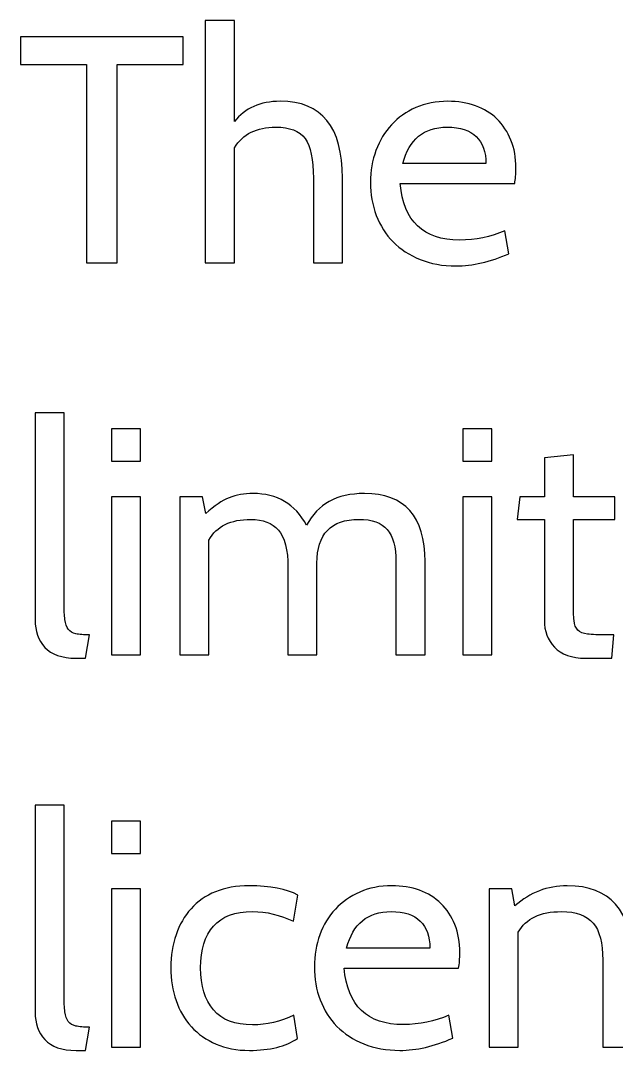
# Model space of a CAD drawing. Header units: centimetres. Extents: x -24 to 24.1, y -20.7 to 0.5.
# Drawn here: x 6.308 to 7.872, y -10.819 to -8.118 of the extents above; entities that cross this region are included whole.
import ezdxf

# ---------------------------------------------------------------- set-up
doc = ezdxf.new("R2010")
doc.units = ezdxf.units.CM
doc.header["$MEASUREMENT"] = 0
doc.layers.add('Layer 1', color=7, linetype='Continuous')

msp = doc.modelspace()

# ---------------------------------------------------------------- linework, layer by layer
at = {"layer": 'Layer 1', "color": 250}
for points, knots in [([(7.15286, -8.75331), (7.15286, -8.75331), (7.07666, -8.75331), (7.07666, -8.75331), (7.07666, -8.75331), (7.07666, -8.75331), (7.07666, -8.53148), (7.07666, -8.53148), (7.07666, -8.53148), (7.07666, -8.48238), (7.06932, -8.4478), (7.05465, -8.42777), (7.05465, -8.42777), (7.03997, -8.40773), (7.01429, -8.39771), (6.9776, -8.39771), (6.9776, -8.39771), (6.92793, -8.39771), (6.89181, -8.41577), (6.86923, -8.4519), (6.86923, -8.4519), (6.86923, -8.4519), (6.86923, -8.75331), (6.86923, -8.75331), (6.86923, -8.75331), (6.86923, -8.75331), (6.79218, -8.75331), (6.79218, -8.75331), (6.79218, -8.75331), (6.79218, -8.75331), (6.79218, -8.11831), (6.79218, -8.11831), (6.79218, -8.11831), (6.79218, -8.11831), (6.86923, -8.11831), (6.86923, -8.11831), (6.86923, -8.11831), (6.86923, -8.11831), (6.86923, -8.38332), (6.86923, -8.38332), (6.86923, -8.38332), (6.89689, -8.34776), (6.93696, -8.32997), (6.98945, -8.32997), (6.98945, -8.32997), (7.09839, -8.32997), (7.15286, -8.39714), (7.15286, -8.53148), (7.15286, -8.53148), (7.15286, -8.53148), (7.15286, -8.75331), (7.15286, -8.75331)], [0, 0, 0, 0, 0.07142857, 0.07142857, 0.07142857, 0.07142857, 0.14285714, 0.14285714, 0.14285714, 0.14285714, 0.21428571, 0.21428571, 0.21428571, 0.21428571, 0.28571429, 0.28571429, 0.28571429, 0.28571429, 0.35714286, 0.35714286, 0.35714286, 0.35714286, 0.42857143, 0.42857143, 0.42857143, 0.42857143, 0.5, 0.5, 0.5, 0.5, 0.57142857, 0.57142857, 0.57142857, 0.57142857, 0.64285714, 0.64285714, 0.64285714, 0.64285714, 0.71428571, 0.71428571, 0.71428571, 0.71428571, 0.78571429, 0.78571429, 0.78571429, 0.78571429, 0.85714286, 0.85714286, 0.85714286, 0.85714286, 1, 1, 1, 1]), ([(6.7346, -8.23345), (6.7346, -8.23345), (6.56188, -8.23345), (6.56188, -8.23345), (6.56188, -8.23345), (6.56188, -8.23345), (6.56188, -8.75331), (6.56188, -8.75331), (6.56188, -8.75331), (6.56188, -8.75331), (6.4806, -8.75331), (6.4806, -8.75331), (6.4806, -8.75331), (6.4806, -8.75331), (6.4806, -8.23345), (6.4806, -8.23345), (6.4806, -8.23345), (6.4806, -8.23345), (6.30788, -8.23345), (6.30788, -8.23345), (6.30788, -8.23345), (6.30788, -8.23345), (6.30788, -8.16064), (6.30788, -8.16064), (6.30788, -8.16064), (6.30788, -8.16064), (6.7346, -8.16064), (6.7346, -8.16064), (6.7346, -8.16064), (6.7346, -8.16064), (6.7346, -8.23345), (6.7346, -8.23345)], [0, 0, 0, 0, 0.11111111, 0.11111111, 0.11111111, 0.11111111, 0.22222222, 0.22222222, 0.22222222, 0.22222222, 0.33333333, 0.33333333, 0.33333333, 0.33333333, 0.44444444, 0.44444444, 0.44444444, 0.44444444, 0.55555556, 0.55555556, 0.55555556, 0.55555556, 0.66666667, 0.66666667, 0.66666667, 0.66666667, 0.77777778, 0.77777778, 0.77777778, 0.77777778, 1, 1, 1, 1]), ([(7.60499, -8.54588), (7.60499, -8.54588), (7.30442, -8.54588), (7.30442, -8.54588), (7.30442, -8.54588), (7.31345, -8.64465), (7.36538, -8.69404), (7.46021, -8.69404), (7.46021, -8.69404), (7.50254, -8.69404), (7.54233, -8.68586), (7.57959, -8.66949), (7.57959, -8.66949), (7.57959, -8.66949), (7.58975, -8.7296), (7.58975, -8.7296), (7.58975, -8.7296), (7.54064, -8.75105), (7.49436, -8.76178), (7.45089, -8.76178), (7.45089, -8.76178), (7.4159, -8.76178), (7.38443, -8.75613), (7.35649, -8.74484), (7.35649, -8.74484), (7.32855, -8.73355), (7.30498, -8.71817), (7.28579, -8.6987), (7.28579, -8.6987), (7.2666, -8.67923), (7.25193, -8.65608), (7.24177, -8.62927), (7.24177, -8.62927), (7.23161, -8.60246), (7.22653, -8.57353), (7.22653, -8.54249), (7.22653, -8.54249), (7.22653, -8.51257), (7.23132, -8.48463), (7.24092, -8.45867), (7.24092, -8.45867), (7.25052, -8.4327), (7.26406, -8.41027), (7.28156, -8.39136), (7.28156, -8.39136), (7.29906, -8.37245), (7.32037, -8.35749), (7.34548, -8.34649), (7.34548, -8.34649), (7.3706, -8.33548), (7.39868, -8.32997), (7.42973, -8.32997), (7.42973, -8.32997), (7.45626, -8.32997), (7.48053, -8.33393), (7.50254, -8.34183), (7.50254, -8.34183), (7.52455, -8.34973), (7.54332, -8.3613), (7.55884, -8.37654), (7.55884, -8.37654), (7.57437, -8.39178), (7.5865, -8.41027), (7.59525, -8.432), (7.59525, -8.432), (7.604, -8.45373), (7.60837, -8.47814), (7.60837, -8.50524), (7.60837, -8.50524), (7.60837, -8.52104), (7.60725, -8.53459), (7.60499, -8.54588)], [0, 0, 0, 0, 0.05263158, 0.05263158, 0.05263158, 0.05263158, 0.10526316, 0.10526316, 0.10526316, 0.10526316, 0.15789474, 0.15789474, 0.15789474, 0.15789474, 0.21052632, 0.21052632, 0.21052632, 0.21052632, 0.26315789, 0.26315789, 0.26315789, 0.26315789, 0.31578947, 0.31578947, 0.31578947, 0.31578947, 0.36842105, 0.36842105, 0.36842105, 0.36842105, 0.42105263, 0.42105263, 0.42105263, 0.42105263, 0.47368421, 0.47368421, 0.47368421, 0.47368421, 0.52631579, 0.52631579, 0.52631579, 0.52631579, 0.57894737, 0.57894737, 0.57894737, 0.57894737, 0.63157895, 0.63157895, 0.63157895, 0.63157895, 0.68421053, 0.68421053, 0.68421053, 0.68421053, 0.73684211, 0.73684211, 0.73684211, 0.73684211, 0.78947368, 0.78947368, 0.78947368, 0.78947368, 0.84210526, 0.84210526, 0.84210526, 0.84210526, 0.89473684, 0.89473684, 0.89473684, 0.89473684, 1, 1, 1, 1]), ([(7.42803, -8.39771), (7.36651, -8.39771), (7.32756, -8.4296), (7.31119, -8.49338), (7.31119, -8.49338), (7.31119, -8.49338), (7.52963, -8.49338), (7.52963, -8.49338), (7.52963, -8.49338), (7.52963, -8.4629), (7.52117, -8.43934), (7.50423, -8.42269), (7.50423, -8.42269), (7.4873, -8.40603), (7.4619, -8.39771), (7.42803, -8.39771)], [0, 0, 0, 0, 0.2, 0.2, 0.2, 0.2, 0.4, 0.4, 0.4, 0.4, 0.6, 0.6, 0.6, 0.6, 1, 1, 1, 1]), ([(6.48907, -9.72953), (6.48907, -9.72953), (6.47806, -9.79049), (6.47806, -9.79049), (6.47806, -9.79049), (6.47806, -9.79049), (6.45351, -9.79049), (6.45351, -9.79049), (6.45351, -9.79049), (6.41625, -9.79049), (6.38902, -9.78103), (6.3718, -9.76212), (6.3718, -9.76212), (6.35459, -9.74321), (6.34598, -9.71937), (6.34598, -9.69058), (6.34598, -9.69058), (6.34598, -9.69058), (6.34598, -9.14702), (6.34598, -9.14702), (6.34598, -9.14702), (6.34598, -9.14702), (6.42218, -9.14702), (6.42218, -9.14702), (6.42218, -9.14702), (6.42218, -9.14702), (6.42218, -9.64655), (6.42218, -9.64655), (6.42218, -9.64655), (6.42218, -9.66405), (6.42289, -9.6783), (6.4243, -9.68931), (6.4243, -9.68931), (6.42571, -9.70032), (6.42867, -9.70878), (6.43319, -9.71471), (6.43319, -9.71471), (6.4377, -9.72064), (6.44434, -9.72459), (6.45308, -9.72656), (6.45308, -9.72656), (6.46183, -9.72854), (6.47383, -9.72953), (6.48907, -9.72953)], [0, 0, 0, 0, 0.08333333, 0.08333333, 0.08333333, 0.08333333, 0.16666667, 0.16666667, 0.16666667, 0.16666667, 0.25, 0.25, 0.25, 0.25, 0.33333333, 0.33333333, 0.33333333, 0.33333333, 0.41666667, 0.41666667, 0.41666667, 0.41666667, 0.5, 0.5, 0.5, 0.5, 0.58333333, 0.58333333, 0.58333333, 0.58333333, 0.66666667, 0.66666667, 0.66666667, 0.66666667, 0.75, 0.75, 0.75, 0.75, 0.83333333, 0.83333333, 0.83333333, 0.83333333, 1, 1, 1, 1]), ([(6.62284, -9.27402), (6.62284, -9.27402), (6.54664, -9.27402), (6.54664, -9.27402), (6.54664, -9.27402), (6.54664, -9.27402), (6.54664, -9.18935), (6.54664, -9.18935), (6.54664, -9.18935), (6.54664, -9.18935), (6.62284, -9.18935), (6.62284, -9.18935), (6.62284, -9.18935), (6.62284, -9.18935), (6.62284, -9.27402), (6.62284, -9.27402)], [0, 0, 0, 0, 0.2, 0.2, 0.2, 0.2, 0.4, 0.4, 0.4, 0.4, 0.6, 0.6, 0.6, 0.6, 1, 1, 1, 1]), ([(7.54486, -9.27402), (7.54486, -9.27402), (7.46866, -9.27402), (7.46866, -9.27402), (7.46866, -9.27402), (7.46866, -9.27402), (7.46866, -9.18935), (7.46866, -9.18935), (7.46866, -9.18935), (7.46866, -9.18935), (7.54486, -9.18935), (7.54486, -9.18935), (7.54486, -9.18935), (7.54486, -9.18935), (7.54486, -9.27402), (7.54486, -9.27402)], [0, 0, 0, 0, 0.2, 0.2, 0.2, 0.2, 0.4, 0.4, 0.4, 0.4, 0.6, 0.6, 0.6, 0.6, 1, 1, 1, 1]), ([(7.86574, -9.72953), (7.86574, -9.72953), (7.85981, -9.79049), (7.85981, -9.79049), (7.85981, -9.79049), (7.85981, -9.79049), (7.79123, -9.79049), (7.79123, -9.79049), (7.79123, -9.79049), (7.75455, -9.79049), (7.72731, -9.78089), (7.70953, -9.7617), (7.70953, -9.7617), (7.69175, -9.74251), (7.68286, -9.71908), (7.68286, -9.69143), (7.68286, -9.69143), (7.68286, -9.69143), (7.68286, -9.42642), (7.68286, -9.42642), (7.68286, -9.42642), (7.68286, -9.42642), (7.61174, -9.42642), (7.61174, -9.42642), (7.61174, -9.42642), (7.61174, -9.42642), (7.61851, -9.36715), (7.61851, -9.36715), (7.61851, -9.36715), (7.61851, -9.36715), (7.68286, -9.36715), (7.68286, -9.36715), (7.68286, -9.36715), (7.68286, -9.36715), (7.68286, -9.2647), (7.68286, -9.2647), (7.68286, -9.2647), (7.68286, -9.2647), (7.75906, -9.25708), (7.75906, -9.25708), (7.75906, -9.25708), (7.75906, -9.25708), (7.75906, -9.36715), (7.75906, -9.36715), (7.75906, -9.36715), (7.75906, -9.36715), (7.86828, -9.36715), (7.86828, -9.36715), (7.86828, -9.36715), (7.86828, -9.36715), (7.86828, -9.42642), (7.86828, -9.42642), (7.86828, -9.42642), (7.86828, -9.42642), (7.75906, -9.42642), (7.75906, -9.42642), (7.75906, -9.42642), (7.75906, -9.42642), (7.75906, -9.64486), (7.75906, -9.64486), (7.75906, -9.64486), (7.75906, -9.66462), (7.75963, -9.68014), (7.76075, -9.69143), (7.76075, -9.69143), (7.76188, -9.70272), (7.76513, -9.71118), (7.77049, -9.71683), (7.77049, -9.71683), (7.77585, -9.72247), (7.78446, -9.726), (7.79631, -9.72741), (7.79631, -9.72741), (7.80817, -9.72882), (7.82482, -9.72953), (7.84627, -9.72953), (7.84627, -9.72953), (7.84627, -9.72953), (7.86574, -9.72953), (7.86574, -9.72953)], [0, 0, 0, 0, 0.04761905, 0.04761905, 0.04761905, 0.04761905, 0.0952381, 0.0952381, 0.0952381, 0.0952381, 0.14285714, 0.14285714, 0.14285714, 0.14285714, 0.19047619, 0.19047619, 0.19047619, 0.19047619, 0.23809524, 0.23809524, 0.23809524, 0.23809524, 0.28571429, 0.28571429, 0.28571429, 0.28571429, 0.33333333, 0.33333333, 0.33333333, 0.33333333, 0.38095238, 0.38095238, 0.38095238, 0.38095238, 0.42857143, 0.42857143, 0.42857143, 0.42857143, 0.47619048, 0.47619048, 0.47619048, 0.47619048, 0.52380952, 0.52380952, 0.52380952, 0.52380952, 0.57142857, 0.57142857, 0.57142857, 0.57142857, 0.61904762, 0.61904762, 0.61904762, 0.61904762, 0.66666667, 0.66666667, 0.66666667, 0.66666667, 0.71428571, 0.71428571, 0.71428571, 0.71428571, 0.76190476, 0.76190476, 0.76190476, 0.76190476, 0.80952381, 0.80952381, 0.80952381, 0.80952381, 0.85714286, 0.85714286, 0.85714286, 0.85714286, 0.9047619, 0.9047619, 0.9047619, 0.9047619, 1, 1, 1, 1]), ([(6.62284, -9.78202), (6.62284, -9.78202), (6.54664, -9.78202), (6.54664, -9.78202), (6.54664, -9.78202), (6.54664, -9.78202), (6.54664, -9.36715), (6.54664, -9.36715), (6.54664, -9.36715), (6.54664, -9.36715), (6.62284, -9.36715), (6.62284, -9.36715), (6.62284, -9.36715), (6.62284, -9.36715), (6.62284, -9.78202), (6.62284, -9.78202)], [0, 0, 0, 0, 0.2, 0.2, 0.2, 0.2, 0.4, 0.4, 0.4, 0.4, 0.6, 0.6, 0.6, 0.6, 1, 1, 1, 1]), ([(7.3696, -9.78202), (7.3696, -9.78202), (7.2934, -9.78202), (7.2934, -9.78202), (7.2934, -9.78202), (7.2934, -9.78202), (7.2934, -9.53818), (7.2934, -9.53818), (7.2934, -9.53818), (7.2934, -9.49923), (7.28578, -9.47087), (7.27054, -9.45309), (7.27054, -9.45309), (7.2553, -9.43531), (7.23046, -9.42642), (7.19603, -9.42642), (7.19603, -9.42642), (7.12265, -9.42642), (7.08596, -9.4648), (7.08596, -9.54157), (7.08596, -9.54157), (7.08596, -9.54157), (7.08596, -9.78202), (7.08596, -9.78202), (7.08596, -9.78202), (7.08596, -9.78202), (7.00976, -9.78202), (7.00976, -9.78202), (7.00976, -9.78202), (7.00976, -9.78202), (7.00976, -9.55342), (7.00976, -9.55342), (7.00976, -9.55342), (7.00976, -9.50601), (7.00144, -9.47299), (6.98478, -9.45436), (6.98478, -9.45436), (6.96813, -9.43573), (6.944, -9.42642), (6.91239, -9.42642), (6.91239, -9.42642), (6.85934, -9.42642), (6.82265, -9.44448), (6.80233, -9.48061), (6.80233, -9.48061), (6.80233, -9.48061), (6.80233, -9.78202), (6.80233, -9.78202), (6.80233, -9.78202), (6.80233, -9.78202), (6.72613, -9.78202), (6.72613, -9.78202), (6.72613, -9.78202), (6.72613, -9.78202), (6.72613, -9.36715), (6.72613, -9.36715), (6.72613, -9.36715), (6.72613, -9.36715), (6.78539, -9.36715), (6.78539, -9.36715), (6.78539, -9.36715), (6.78539, -9.36715), (6.79386, -9.41118), (6.79386, -9.41118), (6.79386, -9.41118), (6.81644, -9.39086), (6.83704, -9.37703), (6.85567, -9.36969), (6.85567, -9.36969), (6.87429, -9.36235), (6.89518, -9.35868), (6.91832, -9.35868), (6.91832, -9.35868), (6.98154, -9.35868), (7.02839, -9.38634), (7.05887, -9.44166), (7.05887, -9.44166), (7.08765, -9.38634), (7.13817, -9.35868), (7.21042, -9.35868), (7.21042, -9.35868), (7.31654, -9.35868), (7.3696, -9.41823), (7.3696, -9.53733), (7.3696, -9.53733), (7.3696, -9.53733), (7.3696, -9.78202), (7.3696, -9.78202)], [0, 0, 0, 0, 0.04347826, 0.04347826, 0.04347826, 0.04347826, 0.08695652, 0.08695652, 0.08695652, 0.08695652, 0.13043478, 0.13043478, 0.13043478, 0.13043478, 0.17391304, 0.17391304, 0.17391304, 0.17391304, 0.2173913, 0.2173913, 0.2173913, 0.2173913, 0.26086957, 0.26086957, 0.26086957, 0.26086957, 0.30434783, 0.30434783, 0.30434783, 0.30434783, 0.34782609, 0.34782609, 0.34782609, 0.34782609, 0.39130435, 0.39130435, 0.39130435, 0.39130435, 0.43478261, 0.43478261, 0.43478261, 0.43478261, 0.47826087, 0.47826087, 0.47826087, 0.47826087, 0.52173913, 0.52173913, 0.52173913, 0.52173913, 0.56521739, 0.56521739, 0.56521739, 0.56521739, 0.60869565, 0.60869565, 0.60869565, 0.60869565, 0.65217391, 0.65217391, 0.65217391, 0.65217391, 0.69565217, 0.69565217, 0.69565217, 0.69565217, 0.73913043, 0.73913043, 0.73913043, 0.73913043, 0.7826087, 0.7826087, 0.7826087, 0.7826087, 0.82608696, 0.82608696, 0.82608696, 0.82608696, 0.86956522, 0.86956522, 0.86956522, 0.86956522, 0.91304348, 0.91304348, 0.91304348, 0.91304348, 1, 1, 1, 1]), ([(7.54486, -9.78202), (7.54486, -9.78202), (7.46866, -9.78202), (7.46866, -9.78202), (7.46866, -9.78202), (7.46866, -9.78202), (7.46866, -9.36715), (7.46866, -9.36715), (7.46866, -9.36715), (7.46866, -9.36715), (7.54486, -9.36715), (7.54486, -9.36715), (7.54486, -9.36715), (7.54486, -9.36715), (7.54486, -9.78202), (7.54486, -9.78202)], [0, 0, 0, 0, 0.2, 0.2, 0.2, 0.2, 0.4, 0.4, 0.4, 0.4, 0.6, 0.6, 0.6, 0.6, 1, 1, 1, 1]), ([(6.48907, -10.75824), (6.48907, -10.75824), (6.47806, -10.8192), (6.47806, -10.8192), (6.47806, -10.8192), (6.47806, -10.8192), (6.45351, -10.8192), (6.45351, -10.8192), (6.45351, -10.8192), (6.41625, -10.8192), (6.38902, -10.80974), (6.3718, -10.79083), (6.3718, -10.79083), (6.35459, -10.77192), (6.34598, -10.74808), (6.34598, -10.71929), (6.34598, -10.71929), (6.34598, -10.71929), (6.34598, -10.17573), (6.34598, -10.17573), (6.34598, -10.17573), (6.34598, -10.17573), (6.42218, -10.17573), (6.42218, -10.17573), (6.42218, -10.17573), (6.42218, -10.17573), (6.42218, -10.67526), (6.42218, -10.67526), (6.42218, -10.67526), (6.42218, -10.69276), (6.42289, -10.70701), (6.4243, -10.71802), (6.4243, -10.71802), (6.42571, -10.72903), (6.42867, -10.73749), (6.43319, -10.74342), (6.43319, -10.74342), (6.4377, -10.74935), (6.44434, -10.7533), (6.45308, -10.75527), (6.45308, -10.75527), (6.46183, -10.75725), (6.47383, -10.75824), (6.48907, -10.75824)], [0, 0, 0, 0, 0.08333333, 0.08333333, 0.08333333, 0.08333333, 0.16666667, 0.16666667, 0.16666667, 0.16666667, 0.25, 0.25, 0.25, 0.25, 0.33333333, 0.33333333, 0.33333333, 0.33333333, 0.41666667, 0.41666667, 0.41666667, 0.41666667, 0.5, 0.5, 0.5, 0.5, 0.58333333, 0.58333333, 0.58333333, 0.58333333, 0.66666667, 0.66666667, 0.66666667, 0.66666667, 0.75, 0.75, 0.75, 0.75, 0.83333333, 0.83333333, 0.83333333, 0.83333333, 1, 1, 1, 1]), ([(6.62284, -10.30273), (6.62284, -10.30273), (6.54664, -10.30273), (6.54664, -10.30273), (6.54664, -10.30273), (6.54664, -10.30273), (6.54664, -10.21806), (6.54664, -10.21806), (6.54664, -10.21806), (6.54664, -10.21806), (6.62284, -10.21806), (6.62284, -10.21806), (6.62284, -10.21806), (6.62284, -10.21806), (6.62284, -10.30273), (6.62284, -10.30273)], [0, 0, 0, 0, 0.2, 0.2, 0.2, 0.2, 0.4, 0.4, 0.4, 0.4, 0.6, 0.6, 0.6, 0.6, 1, 1, 1, 1]), ([(6.62284, -10.81073), (6.62284, -10.81073), (6.54664, -10.81073), (6.54664, -10.81073), (6.54664, -10.81073), (6.54664, -10.81073), (6.54664, -10.39586), (6.54664, -10.39586), (6.54664, -10.39586), (6.54664, -10.39586), (6.62284, -10.39586), (6.62284, -10.39586), (6.62284, -10.39586), (6.62284, -10.39586), (6.62284, -10.81073), (6.62284, -10.81073)], [0, 0, 0, 0, 0.2, 0.2, 0.2, 0.2, 0.4, 0.4, 0.4, 0.4, 0.6, 0.6, 0.6, 0.6, 1, 1, 1, 1]), ([(6.90901, -10.8192), (6.87571, -10.8192), (6.84635, -10.81369), (6.82095, -10.80269), (6.82095, -10.80269), (6.79555, -10.79168), (6.77396, -10.77644), (6.75618, -10.75697), (6.75618, -10.75697), (6.7384, -10.73749), (6.725, -10.71463), (6.71597, -10.68839), (6.71597, -10.68839), (6.70694, -10.66214), (6.70242, -10.63349), (6.70242, -10.60245), (6.70242, -10.60245), (6.70242, -10.57084), (6.70694, -10.54191), (6.71597, -10.51567), (6.71597, -10.51567), (6.725, -10.48942), (6.73812, -10.4667), (6.75534, -10.44751), (6.75534, -10.44751), (6.77255, -10.42832), (6.794, -10.4135), (6.81968, -10.40306), (6.81968, -10.40306), (6.84537, -10.39262), (6.87486, -10.38739), (6.90816, -10.38739), (6.90816, -10.38739), (6.96348, -10.38739), (7.00609, -10.39558), (7.03601, -10.41195), (7.03601, -10.41195), (7.03601, -10.41195), (7.02415, -10.48053), (7.02415, -10.48053), (7.02415, -10.48053), (6.98916, -10.4636), (6.95332, -10.45513), (6.91663, -10.45513), (6.91663, -10.45513), (6.87091, -10.45513), (6.83676, -10.46783), (6.81418, -10.49323), (6.81418, -10.49323), (6.7916, -10.51863), (6.78031, -10.55504), (6.78031, -10.60245), (6.78031, -10.60245), (6.78031, -10.64986), (6.7916, -10.68669), (6.81418, -10.71294), (6.81418, -10.71294), (6.83676, -10.73919), (6.87091, -10.75231), (6.91663, -10.75231), (6.91663, -10.75231), (6.95388, -10.75231), (6.99001, -10.74384), (7.025, -10.72691), (7.025, -10.72691), (7.025, -10.72691), (7.03516, -10.78787), (7.03516, -10.78787), (7.03516, -10.78787), (7.00412, -10.80875), (6.96207, -10.8192), (6.90901, -10.8192)], [0, 0, 0, 0, 0.05263158, 0.05263158, 0.05263158, 0.05263158, 0.10526316, 0.10526316, 0.10526316, 0.10526316, 0.15789474, 0.15789474, 0.15789474, 0.15789474, 0.21052632, 0.21052632, 0.21052632, 0.21052632, 0.26315789, 0.26315789, 0.26315789, 0.26315789, 0.31578947, 0.31578947, 0.31578947, 0.31578947, 0.36842105, 0.36842105, 0.36842105, 0.36842105, 0.42105263, 0.42105263, 0.42105263, 0.42105263, 0.47368421, 0.47368421, 0.47368421, 0.47368421, 0.52631579, 0.52631579, 0.52631579, 0.52631579, 0.57894737, 0.57894737, 0.57894737, 0.57894737, 0.63157895, 0.63157895, 0.63157895, 0.63157895, 0.68421053, 0.68421053, 0.68421053, 0.68421053, 0.73684211, 0.73684211, 0.73684211, 0.73684211, 0.78947368, 0.78947368, 0.78947368, 0.78947368, 0.84210526, 0.84210526, 0.84210526, 0.84210526, 0.89473684, 0.89473684, 0.89473684, 0.89473684, 1, 1, 1, 1]), ([(7.45765, -10.6033), (7.45765, -10.6033), (7.15708, -10.6033), (7.15708, -10.6033), (7.15708, -10.6033), (7.16611, -10.70207), (7.21804, -10.75146), (7.31287, -10.75146), (7.31287, -10.75146), (7.3552, -10.75146), (7.39499, -10.74328), (7.43225, -10.72691), (7.43225, -10.72691), (7.43225, -10.72691), (7.44241, -10.78702), (7.44241, -10.78702), (7.44241, -10.78702), (7.3933, -10.80847), (7.34702, -10.8192), (7.30355, -10.8192), (7.30355, -10.8192), (7.26856, -10.8192), (7.23709, -10.81355), (7.20915, -10.80226), (7.20915, -10.80226), (7.18121, -10.79097), (7.15764, -10.77559), (7.13845, -10.75612), (7.13845, -10.75612), (7.11926, -10.73665), (7.10459, -10.7135), (7.09443, -10.68669), (7.09443, -10.68669), (7.08427, -10.65988), (7.07919, -10.63095), (7.07919, -10.59991), (7.07919, -10.59991), (7.07919, -10.56999), (7.08398, -10.54205), (7.09358, -10.51609), (7.09358, -10.51609), (7.10318, -10.49012), (7.11672, -10.46769), (7.13422, -10.44878), (7.13422, -10.44878), (7.15172, -10.42987), (7.17303, -10.41491), (7.19814, -10.40391), (7.19814, -10.40391), (7.22326, -10.3929), (7.25134, -10.38739), (7.28239, -10.38739), (7.28239, -10.38739), (7.30892, -10.38739), (7.33319, -10.39135), (7.3552, -10.39925), (7.3552, -10.39925), (7.37721, -10.40715), (7.39598, -10.41872), (7.4115, -10.43396), (7.4115, -10.43396), (7.42703, -10.4492), (7.43916, -10.46769), (7.44791, -10.48942), (7.44791, -10.48942), (7.45666, -10.51115), (7.46103, -10.53556), (7.46103, -10.56266), (7.46103, -10.56266), (7.46103, -10.57846), (7.45991, -10.59201), (7.45765, -10.6033)], [0, 0, 0, 0, 0.05263158, 0.05263158, 0.05263158, 0.05263158, 0.10526316, 0.10526316, 0.10526316, 0.10526316, 0.15789474, 0.15789474, 0.15789474, 0.15789474, 0.21052632, 0.21052632, 0.21052632, 0.21052632, 0.26315789, 0.26315789, 0.26315789, 0.26315789, 0.31578947, 0.31578947, 0.31578947, 0.31578947, 0.36842105, 0.36842105, 0.36842105, 0.36842105, 0.42105263, 0.42105263, 0.42105263, 0.42105263, 0.47368421, 0.47368421, 0.47368421, 0.47368421, 0.52631579, 0.52631579, 0.52631579, 0.52631579, 0.57894737, 0.57894737, 0.57894737, 0.57894737, 0.63157895, 0.63157895, 0.63157895, 0.63157895, 0.68421053, 0.68421053, 0.68421053, 0.68421053, 0.73684211, 0.73684211, 0.73684211, 0.73684211, 0.78947368, 0.78947368, 0.78947368, 0.78947368, 0.84210526, 0.84210526, 0.84210526, 0.84210526, 0.89473684, 0.89473684, 0.89473684, 0.89473684, 1, 1, 1, 1]), ([(7.91232, -10.81073), (7.91232, -10.81073), (7.83611, -10.81073), (7.83611, -10.81073), (7.83611, -10.81073), (7.83611, -10.81073), (7.83611, -10.58213), (7.83611, -10.58213), (7.83611, -10.58213), (7.83611, -10.53754), (7.82779, -10.50522), (7.81114, -10.48519), (7.81114, -10.48519), (7.79449, -10.46515), (7.76669, -10.45513), (7.72774, -10.45513), (7.72774, -10.45513), (7.67243, -10.45513), (7.63461, -10.47319), (7.61429, -10.50932), (7.61429, -10.50932), (7.61429, -10.50932), (7.61429, -10.81073), (7.61429, -10.81073), (7.61429, -10.81073), (7.61429, -10.81073), (7.53809, -10.81073), (7.53809, -10.81073), (7.53809, -10.81073), (7.53809, -10.81073), (7.53809, -10.39586), (7.53809, -10.39586), (7.53809, -10.39586), (7.53809, -10.39586), (7.59735, -10.39586), (7.59735, -10.39586), (7.59735, -10.39586), (7.59735, -10.39586), (7.60582, -10.43989), (7.60582, -10.43989), (7.60582, -10.43989), (7.64533, -10.40489), (7.69105, -10.38739), (7.74298, -10.38739), (7.74298, -10.38739), (7.85587, -10.38739), (7.91232, -10.45231), (7.91232, -10.58213), (7.91232, -10.58213), (7.91232, -10.58213), (7.91232, -10.81073), (7.91232, -10.81073)], [0, 0, 0, 0, 0.07142857, 0.07142857, 0.07142857, 0.07142857, 0.14285714, 0.14285714, 0.14285714, 0.14285714, 0.21428571, 0.21428571, 0.21428571, 0.21428571, 0.28571429, 0.28571429, 0.28571429, 0.28571429, 0.35714286, 0.35714286, 0.35714286, 0.35714286, 0.42857143, 0.42857143, 0.42857143, 0.42857143, 0.5, 0.5, 0.5, 0.5, 0.57142857, 0.57142857, 0.57142857, 0.57142857, 0.64285714, 0.64285714, 0.64285714, 0.64285714, 0.71428571, 0.71428571, 0.71428571, 0.71428571, 0.78571429, 0.78571429, 0.78571429, 0.78571429, 0.85714286, 0.85714286, 0.85714286, 0.85714286, 1, 1, 1, 1]), ([(7.28069, -10.45513), (7.21917, -10.45513), (7.18022, -10.48702), (7.16385, -10.5508), (7.16385, -10.5508), (7.16385, -10.5508), (7.38229, -10.5508), (7.38229, -10.5508), (7.38229, -10.5508), (7.38229, -10.52032), (7.37383, -10.49676), (7.35689, -10.48011), (7.35689, -10.48011), (7.33996, -10.46345), (7.31456, -10.45513), (7.28069, -10.45513)], [0, 0, 0, 0, 0.2, 0.2, 0.2, 0.2, 0.4, 0.4, 0.4, 0.4, 0.6, 0.6, 0.6, 0.6, 1, 1, 1, 1])]:
    msp.add_open_spline(points, degree=3, knots=knots, dxfattribs=at)

doc.saveas('drawing.dxf')
